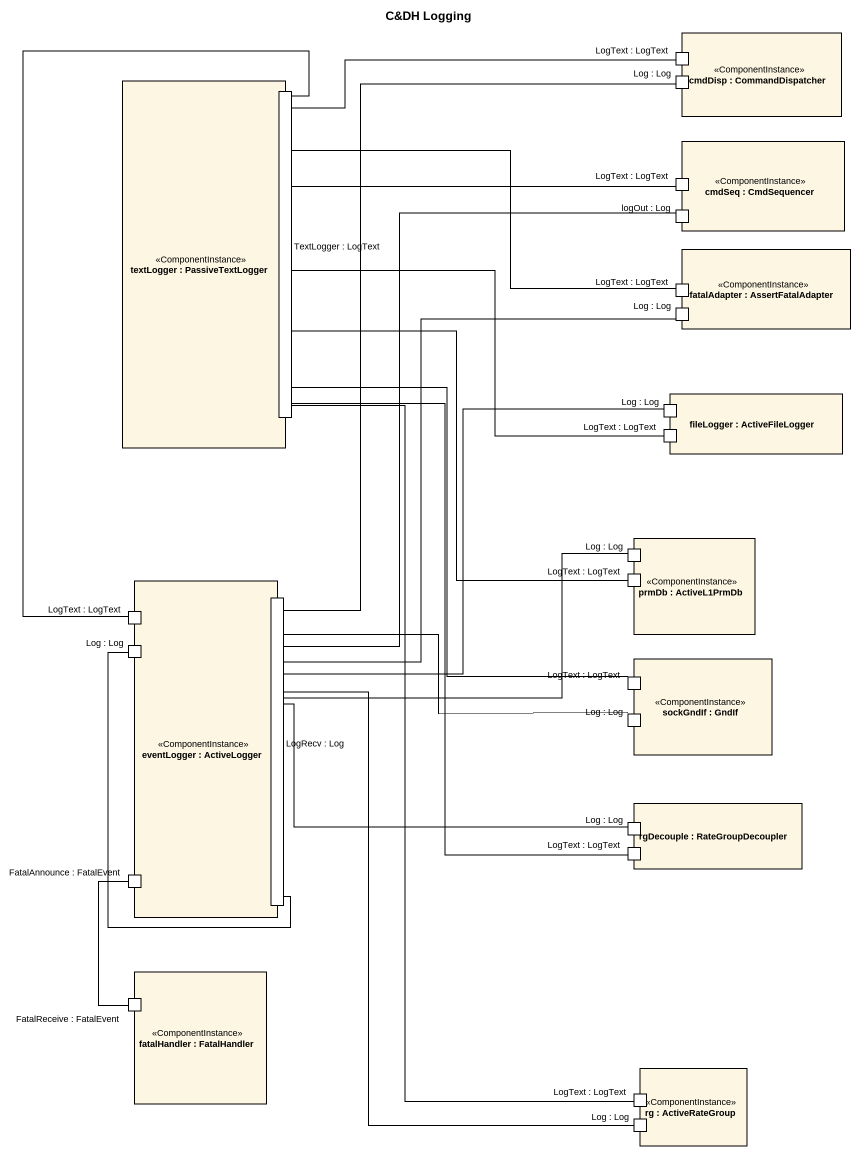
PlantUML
@startuml
title C&DH Logging
rectangle "cmdDisp : CommandDispatcher" as cmdDisp <<ComponentInstance>> {
  port "LogText : LogText" as LogText_LogText
  port "Log : Log" as Log_Log
}
rectangle "textLogger : PassiveTextLogger" as textLogger <<ComponentInstance>> {
  port "TextLogger : LogText" as TextLogger_LogText
}
rectangle "cmdSeq : CmdSequencer" as cmdSeq <<ComponentInstance>> {
  port "LogText : LogText" as LogText_LogText_2
  port "logOut : Log" as logOut_Log
}
rectangle "fatalAdapter : AssertFatalAdapter" as fatalAdapter <<ComponentInstance>> {
  port "LogText : LogText" as LogText_LogText_3
  port "Log : Log" as Log_Log_2
}
rectangle "fileLogger : ActiveFileLogger" as fileLogger {
  port "Log : Log" as Log_Log_3
  port "LogText : LogText" as LogText_LogText_4
}
rectangle "prmDb : ActiveL1PrmDb" as prmDb <<ComponentInstance>> {
  port "Log : Log" as Log_Log_4
  port "LogText : LogText" as LogText_LogText_5
}
rectangle "eventLogger : ActiveLogger" as eventLogger <<ComponentInstance>> {
  port "LogRecv : Log" as LogRecv_Log
  port "LogText : LogText" as LogText_LogText_6
  port "Log : Log" as Log_Log_5
  port "FatalAnnounce : FatalEvent" as FatalAnnounce_FatalEvent
}
rectangle "sockGndIf : GndIf" as sockGndIf <<ComponentInstance>> {
  port "LogText : LogText" as LogText_LogText_7
  port "Log : Log" as Log_Log_6
}
rectangle "rgDecouple : RateGroupDecoupler" as rgDecouple {
  port "Log : Log" as Log_Log_7
  port "LogText : LogText" as LogText_LogText_8
}
rectangle "fatalHandler : FatalHandler" as fatalHandler <<ComponentInstance>> {
  port "FatalReceive : FatalEvent" as FatalReceive_FatalEvent
}
rectangle "rg : ActiveRateGroup" as rg <<ComponentInstance>> {
  port "LogText : LogText" as LogText_LogText_9
  port "Log : Log" as Log_Log_8
}
LogText_LogText -left- TextLogger_LogText
TextLogger_LogText -- LogText_LogText_8
Log_Log -- LogRecv_Log
LogText_LogText_2 -left- TextLogger_LogText
logOut_Log -- LogRecv_Log
LogText_LogText_3 -left- TextLogger_LogText
Log_Log_2 -- LogRecv_Log
Log_Log_3 -- LogRecv_Log
LogText_LogText_4 -left- TextLogger_LogText
Log_Log_4 -left- LogRecv_Log
LogText_LogText_5 -up- TextLogger_LogText
LogText_LogText_6 -up- TextLogger_LogText
Log_Log_5 -- LogRecv_Log
LogText_LogText_7 -up- TextLogger_LogText
Log_Log_6 -left- LogRecv_Log
Log_Log_7 -left- LogRecv_Log
FatalAnnounce_FatalEvent -- FatalReceive_FatalEvent
LogText_LogText_9 -up- TextLogger_LogText
Log_Log_8 -up- LogRecv_Log
@enduml
